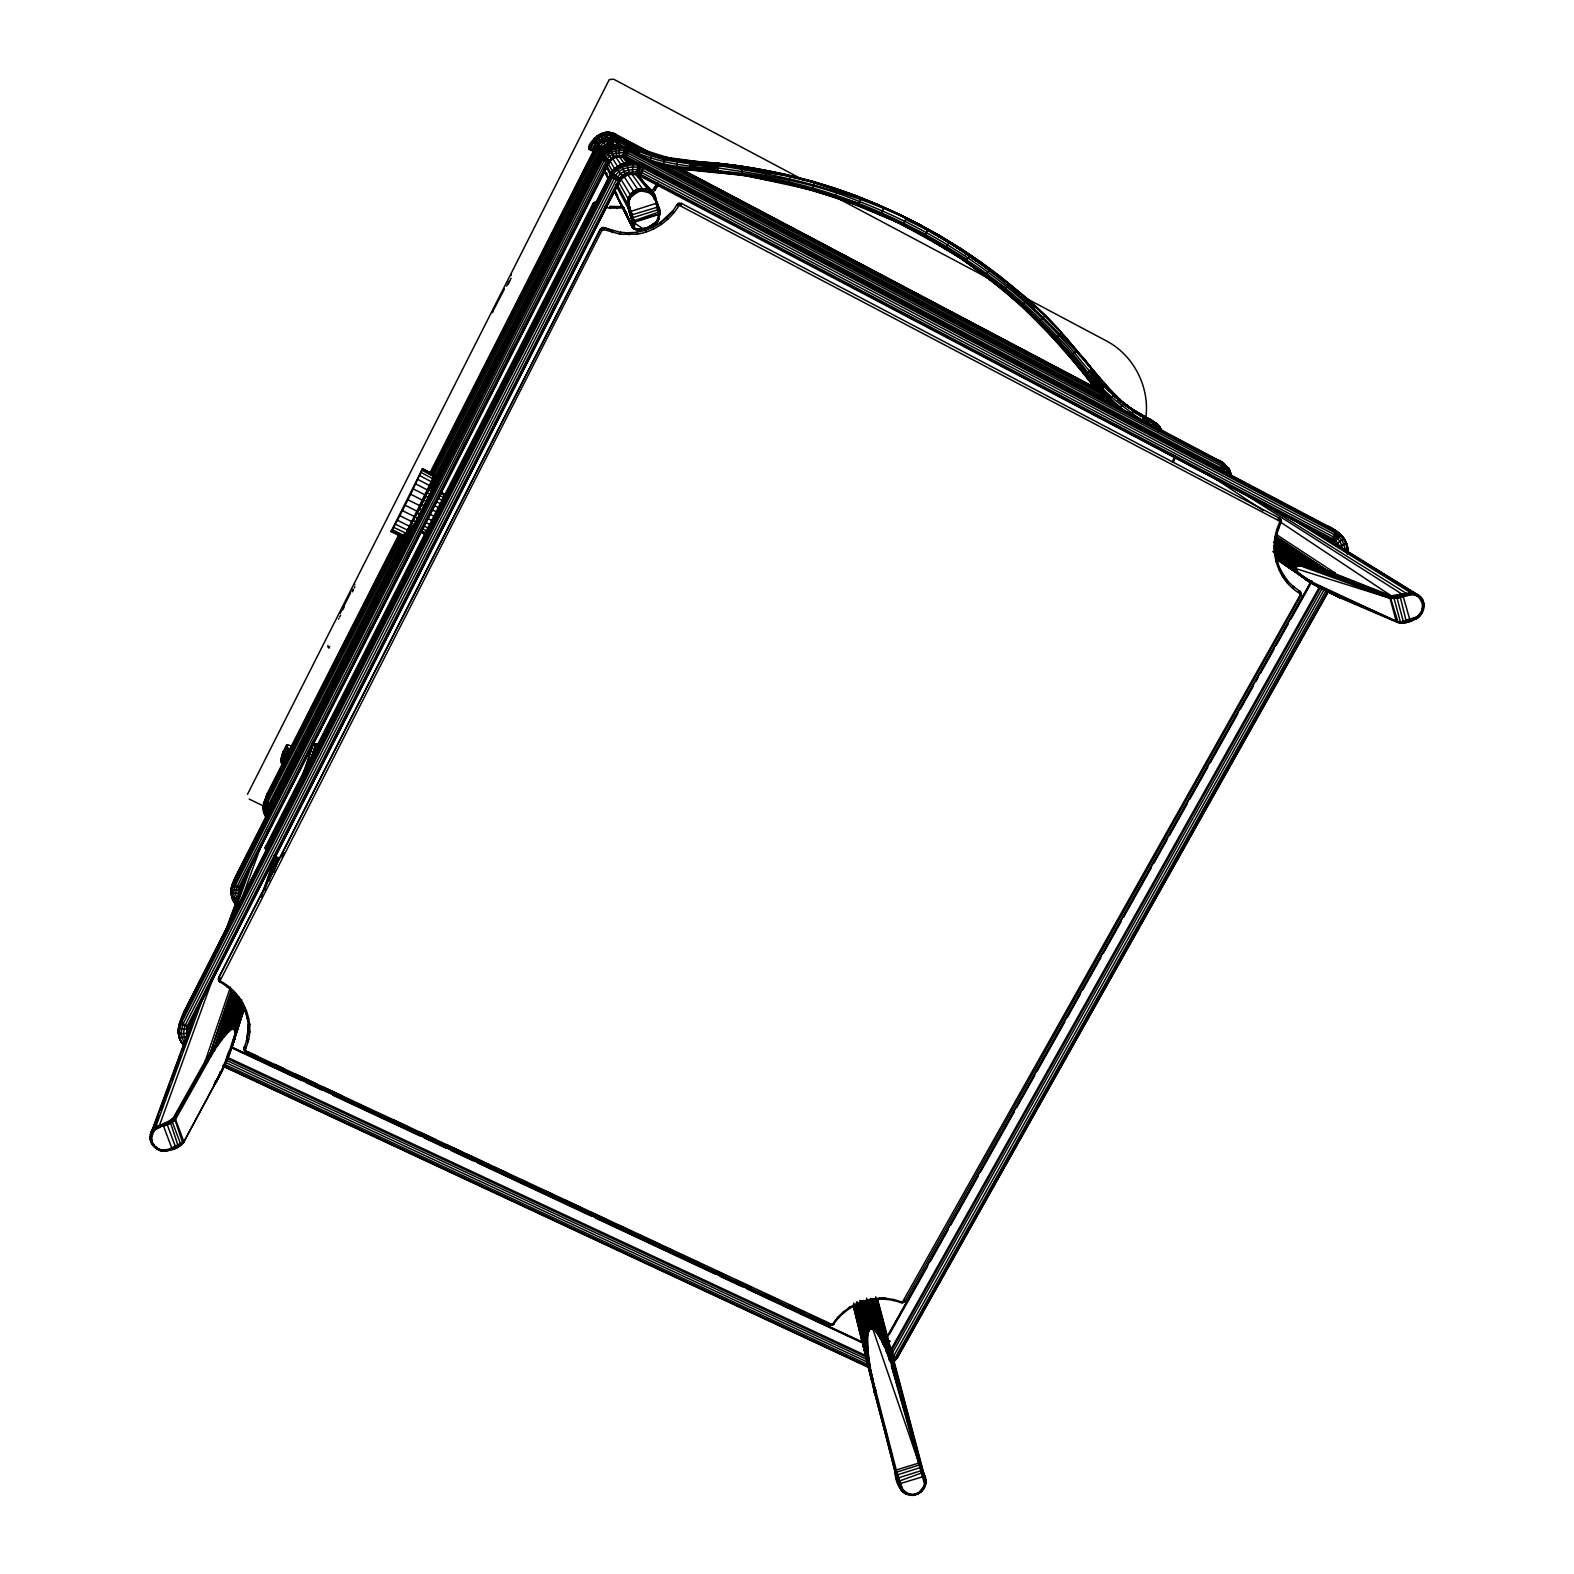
<?xml version="1.0" encoding="UTF-8"?>
<svg xmlns="http://www.w3.org/2000/svg" width="1574" height="1574" viewBox="0 0 1574 1574"><rect width="100%" height="100%" fill="white"/><g stroke="black" fill="none" stroke-linecap="round" stroke-linejoin="round"><path stroke-width="1.5" d="M1347.069 553.95C1348.269 545.017 1343.035 536.97 1336.169 531.756L643.589 166.628C632.236 159.269 616.123 164.955 610.338 176.76L180.577 1021.133C176.642 1029.003 177.842 1039.174 183.922 1045.628M1326.725 526.07L1327.531 525.972C1338.274 531.146 1349.705 540.177 1347.619 553.674C1349.469 540.394 1338.589 530.772 1327.531 525.972L642.704 164.876C631.095 158.521 615.473 163.676 609.65 175.442L184.414 1011.059C179.18 1021.231 174.655 1035.417 183.509 1045.018C177.705 1038.486 176.996 1028.904 180.577 1021.133C179.652 1029.317 177.429 1039.056 184.532 1045.648M875.203 1299.416L891.435 1361.097L891.514 1366.153L924.863 1485.108C915.773 1507.007 893.993 1487.292 895.449 1470.49L874.888 1390.845C855.056 1314.231 876.324 1304.453 898.892 1384.589C865.818 1285.486 859.66 1336.779 875.636 1390.393L896.806 1472.123L903.535 1491.877C912.979 1498.369 929.231 1491.267 925.217 1478.694L877.387 1298.589M184.04 1016.371L182.682 1016.863L184.414 1011.059L610.063 175.599C615.159 163.322 631.272 158.738 642.704 164.876C645.419 183.902 624.622 165.919 619.369 181.581L188.664 1026.661L187.66 1032.78L188.703 1033.331L188.664 1026.661L620.687 179.338L629.187 173.848L639.929 173.986L1332.784 538.898L1335.893 540.708L1339.848 546.532L1346.38 543.03M643.589 229.096L637.037 229.745L632.532 227.758L632.04 220.891L628.065 208.043L628.105 198.777L633.535 191.339L637.667 189.234L646.835 189.313L654.213 194.822L660.195 212.864L658.385 220.262L649.157 227.168L636.742 229.883L632.532 227.758L614.273 190.847M614.726 191.477L633.397 228.663L634.991 228.958L633.535 227.896C633.751 214.674 619.822 194.822 640.146 189.765C653.348 187.621 659.27 205.112 658.876 214.398L634.519 222.19L632.04 220.891L632.532 227.758L634.499 227.856L634.519 222.19L627.849 201.157L628.065 208.043L630.013 207.532L628.557 205.682C622.93 192.736 663.756 183.922 633.535 191.339C623.068 199.327 629.6 211.762 632.571 221.678L643.392 229.135L645.261 228.624L634.007 229.017L614.568 190.907M889.664 1360.723L887.441 1350.925L885.906 1350.748L891.435 1361.097L889.664 1360.723L885.434 1346.38L884.057 1346.321L883.467 1342.268L874.514 1329.027C855.016 1322.632 874.573 1386.32 874.475 1392.341L898.852 1484.007L923.505 1476.51L875.833 1299.003M854.19 1305.456L872.075 1377.112L874.475 1392.341L868.041 1356.906L867.274 1334.044L859.424 1302.623M175.895 1147.977L166.51 1122.715L173.12 1118.17L175.501 1119.35L183.666 1141.13C176.386 1154.116 152.225 1154.785 150.986 1136.487C152.914 1124.111 168.536 1126.846 174.95 1118.563L206.981 1061.447C254.103 988.039 231.87 1056.941 215.146 1083.837L183.332 1142.822C180.853 1145.321 174.616 1150.614 171.822 1148.154L163.598 1126.295C161.847 1120.865 172.648 1123.187 174.084 1118.13L206.155 1061.033L212.372 1053.813L232.696 990.577M1304.216 578.386L1296.209 570.791L1296.13 566.069L1305.259 565.027L1322.475 568.785L1391.318 595.897C1403.437 593.359 1426.457 589.266 1423.585 608.981C1420.889 620.097 1407.274 623.068 1397.476 622.419L1340.418 597.963L1319.524 587.377L1299.75 574.766L1295.815 570.142L1295.638 566.64L1298.668 565.066L1308.23 565.656L1335.244 573.133L1334.044 575.395L1390.039 598.258L1397.122 598.238L1413.157 594.087C1436.491 602.271 1413.609 628.675 1396.197 621.199L1310.847 582.774L1275.609 558.416L1311.142 583.049L1342.091 598.317L1338.018 595.543M628.911 234.428L628.911 232.755L637.254 232.224L637.588 234.073C654.961 231.299 670.091 220.104 679.201 205.269L1280.174 521.447C1267.464 546.158 1275.589 579.389 1300.006 593.575L1300.99 595.641L904.853 1301.501L902.236 1303.193C877.505 1293.12 847.265 1302.603 832.961 1325.21L829.852 1325.347L245.721 1052.022L243.852 1049.504L244.423 1046.828L246.016 1047.694M230.847 1050.291L243.813 1009.76L230.847 1050.291L232.657 1044.841L224.866 1064.673L214.143 1085.057L223.331 1067.92L231.791 1047.674L233.483 1042.126L229.332 1054.265L235.293 1033.213L233.719 1028.196C219.809 1032.878 213.651 1050.074 205.25 1061.053L173.12 1118.17L175.501 1119.35L212.372 1053.813M608.076 139.83C602.94 131.114 618.09 130.603 614.745 137.312L605.026 137.253L599.478 139.988L594.913 143.647L591.45 150.474L588.715 148.822L594.283 151.95M422.599 468.639L410.716 494.236L423.406 500.689L424.272 499.135L435.014 475.289L422.599 468.639L391.041 531.579L403.101 537.6L404.498 536.773L424.272 499.135L434.896 474.954L421.537 504.664L403.456 537.678L405.344 533.35M613.388 145.536L613.958 146.284C605.951 145.024 601.681 156.928 594.992 147.464L601.937 140.047L612.168 137.233C617.441 146.874 606.305 145.752 602.37 151.93L431.315 488.786M896.236 1470.018L895.035 1472.044L896.236 1470.018L919.354 1462.895L923.19 1472.398L899.482 1480.996L896.334 1473.677L896.806 1472.123L919.039 1465.06L919.491 1463.387L893.343 1371.82L893.383 1366.645L875.793 1300.085M1347.521 552.513C1348.426 543.837 1343.409 535.18 1335.854 530.969L642.389 165.27C631.174 158.364 615.395 163.952 609.65 175.442L619.782 181.738L623.068 176.859L626.019 175.521L632.61 173.494L639.201 175.245M1325.505 591.627L894.878 1358.303L897.495 1357.398L1328.909 590.624M235.47 880.633L234.329 880.968L235.864 875.892L600.481 157.931C605.419 147.858 618.779 143.549 628.656 148.94L1216.131 458.959L1228.861 468.442L1231.871 477.906M1136.074 418.251C1102.508 399.147 1084.368 363.515 1057.689 336.954C1019.322 296.109 974.877 260.753 924.391 236.08C881.696 212.805 835.971 195.215 788.653 183.981C746.037 171.684 701.099 174.399 658.168 164.581L689.963 170.031L690.573 162.575C664.838 158.817 637.686 153.386 616.319 137.843L612.168 137.233L620.254 139.397L650.81 153.819L673.869 159.623M919.039 1465.06C942.019 1496.107 896.196 1509.997 895.016 1471.237L874.455 1391.554L875.636 1390.393C874.141 1391.947 870.579 1362.592 869.202 1368.16C871.839 1369.774 869.537 1363.576 868.297 1362.553L854.721 1304.944M238.264 996.913L226.715 1031.816C241.884 1017.866 232.067 1048.638 232.145 1045.569M921.557 1491.66L917.976 1493.746L924.863 1485.108L924.548 1479.698L872.449 1327.925L876.128 1330.62L871.642 1327.492L869.104 1328.672L867.51 1332.666L867.569 1348.682L870.048 1366.744M1335.854 530.969L1332.784 538.898L1336.365 545.863L1334.063 542.44L1322.219 534.078L1326.882 538.151L1327.728 536.931L1329.341 540.039M855.981 1304.846L866.644 1347.619C868.573 1350.138 868.376 1361.943 867.668 1353.64L855.253 1304.728M250.345 1024.221L248.515 1024.812L246.567 1040.808L248.043 1041.752L245.347 1049.878L246.292 1051.157L832.312 1324.6C846.694 1301.836 877.446 1292.195 902.315 1302.347L1300.163 595.031M248.043 1041.752C254.713 1017.945 241.393 992.171 220.026 980.897L601.878 230.453L604.16 229.666L620.569 234.329L637.588 234.073M398.537 535.337L266.99 794.103L262.878 807.737L266.852 818.814L263.311 811.672L264.707 800.104L398.97 535.416M238.146 896.787L238.54 887.913L607.584 162.456L614.332 157.833L619.94 156.101C613.998 145.083 632.315 144.847 627.928 153.111C625.783 162.811 611.774 150.907 608.666 162.988L239.976 888.031L239.622 895.98C230.001 903.751 229.273 889.133 233.031 883.309L600.973 158.895C605.99 148.625 619.369 144.513 629.423 149.805L628.656 148.94C618.759 143.608 605.478 147.897 600.481 157.931L609.04 163.125L611.814 158.954L617.028 156.397L626.157 156.515L1222.191 470.921C1231.793 466.337 1219.181 458.25 1214.577 459.962M651.852 162.496L676.387 168.438L717.685 172.137L718.472 164.68L716.878 163.184C686.087 162.024 654.646 158.266 627.101 143.332L626.688 144.08M234.369 879.964L236.671 876.561C231.87 879.571 227.837 897.239 235.451 903.988L231.083 893.501L233.031 883.309L231.87 893.953L234.565 902.099L237.674 900.682L235.51 894.13L236.651 887.382L605.99 161.63C609.059 152.501 619.94 152.147 627.928 153.111L1225.025 467.931L1229.491 474.443L1227.602 475.289L1221.522 466.219L1222.231 462.638L628.4 149.274C618.995 143.411 605.065 147.818 600.835 158.069L237.556 873.393M241.038 884.372L242.258 884.726L242.376 882.05L242.79 887.362M411.601 525.775L270.492 803.684L268.839 812.007L263.881 812.951L263.212 807.974L264.845 800.595L400.288 533.606M281.943 754.93L282.454 763.39L281.943 754.93L281.136 761.167L282.749 766.951L281.077 759.73L283.694 751.251L281.077 759.73M632.61 173.494L632.689 163.44L643.766 166.077C631.863 159.938 616.457 164.896 610.338 176.76M654.528 224.197L658.758 218.137L656.122 222.977L648.114 227.6L656.988 221.678L647.209 227.955L654.154 224.452M231.083 893.501L239.091 893.304L239.976 888.031L609.04 163.125L609.787 161.079L603.058 155.865C608.705 147.838 620.805 144.926 629.266 150.258L1222.447 463.268L1228.861 468.442L1232.403 477.493M1241.256 491.855L1402.67 594.559L1409.832 619.664C1409.222 622.871 1400.84 623.816 1397.85 621.553L1390.393 597.431L1334.044 574.471C1308.86 562.489 1283.4 561.957 1301.816 576.537M281.136 761.167L283.222 751.447L282.533 765.062L281.136 761.167L284.914 761.58L285.878 755.854L289.773 748.988C282.966 746.961 288.081 742.594 292.036 747.06M607.938 133.318L616.005 134.577L612.207 133.003L611.401 135.266M627.849 201.157C627.692 195.865 636.958 185.83 640.52 190.749L649.098 192.658L654.587 197.38L658.876 214.398L656.338 222.76M198.304 1005.943L151.635 1132.257L151.97 1140.127L150.514 1140.245L150.73 1133.752L193.209 1018.476M1324.777 588.479L892.93 1357.359L897.495 1357.398L1327.571 592.611M1279.485 521.427L1391.318 595.897L1390.039 598.258L1396.197 621.199C1412.429 629.718 1436.905 604.023 1414.987 593.398L1306.479 526.267M658.739 213.789C661.965 211.546 657.224 201.925 657.617 209.854L631.253 218.176L634.361 221.56L659.722 213.789L659.978 211.132L659.722 213.848M867.49 1352.027L867.215 1348.898M215.599 970.902L159.584 1125.115L159.977 1127.456L154.508 1129.62L151.989 1136.113C145.87 1129.404 163.893 1123.502 169.776 1121.652L172.412 1122.203L175.501 1119.35M631.607 163.283L631.686 162.181M273.227 796.326L273.089 798.372L274.014 797.487L270.826 806.518L412.427 525.952M1391.318 595.897L1390.039 598.258L1300.517 565.873L1302.721 564.85L1311.339 565.971L1335.244 573.133L1275.786 534.176M707.356 162.87L663.441 157.006L650.81 153.819L627.101 143.332L651.99 154.744L649.826 161.433L663.048 165.27L676.505 167.985L741.374 175.029L742.475 167.611L740.41 166.037L716.957 163.283C827.019 175.422 933.874 218.865 1018.162 291.21C1057.807 321.804 1084.781 364.538 1119.862 399.422C1130.998 413.175 1151.145 416.815 1161.71 430.214L1157.087 423.74L1129.581 407.568M898.439 1383.939L875.931 1299.003M233.031 1043.916C238.245 1032.111 234.467 1020.168 222.642 1036.066L221.6 1039.863L215.579 1045.097L214.772 1049.937L206.922 1060.542L207.512 1062.175M1146.069 415.772C1149.295 385.768 1133.064 354.721 1106.148 340.791L1021.546 295.853M1295.225 568.568C1298.589 561.603 1310.689 569.552 1316.69 568.135L1325.721 572.188L1335.244 573.133L1332.273 573.251L1334.044 575.395L1314.369 568.489L1314.802 566.719L1276.101 540.689M1274.881 544.407L1305.259 565.027L1305.141 566.345L1300.517 565.873C1293.631 566.994 1299.986 563.689 1300.517 565.873M391.041 531.579L392.32 529.671L404.42 535.731L404.046 537.285L434.621 474.699L433.184 476.804M612.266 137.804L616.319 137.843L620.864 140.086L618.385 145.241L617.342 147.149L608.567 142.506L597.687 149.51L433.243 473.577M868.946 1359.956C868.277 1365.347 869.792 1358.893 868.041 1356.906M215.658 1080.394L214.143 1085.057L223.626 1067.408L232.263 1046.08M902.315 1302.347L901.863 1301.855M234.132 1040.08C236.474 1035.358 236.238 1023.631 228.505 1030.262L225.613 1034.748L222.642 1036.066L223.665 1037.128L236.907 996.401M620.569 234.329L620.668 232.283L629.01 232.952L629.088 234.821M918.173 1493.982C915.812 1494.415 910.795 1496.953 909.929 1494.218L906.644 1493.962L901.312 1488.984L901.469 1487.155L899.561 1486.859L894.288 1465.394M1274.96 553.084L1274.979 541.299M624.307 207.925L609.787 208.142L609.886 206.43L621.691 206.568M856.197 1304.846L866.644 1347.619C868.317 1343.409 863.831 1327.059 873.019 1327.984L866.389 1301.796M619.999 147.543C612.227 147.346 604.396 151.891 601.406 159.171L232.559 884.667L232.047 889.664L239.858 890.392L243.675 879.63M234.624 1037.699C232.677 1046.277 236.336 1029.967 235.077 1034.413M632.689 163.44C623.717 163.362 614.037 168.339 610.85 177.095L180.007 1022.766L179.397 1028.629L188.585 1029.298L193.543 1015.328M404.026 535.75L403.101 537.6L406.446 533.409L393.638 527.349L392.32 529.671M651.99 154.744L677.568 161.02L676.387 168.438M399.894 536.38L265.494 801.284L263.881 812.951L266.026 817.575L267.088 817.221L264.471 808.367L404.577 533.448M181.561 1144.731L183.666 1141.13L181.266 1144.77L172.471 1149.256M658.424 219.494L656.319 222.544L658.424 219.494L656.319 222.544L657.322 221.796M182.309 1019.067L184.414 1011.059M1390.393 597.431L1394.131 598.592L1395.922 596.054L1390.511 596.428L1332.273 573.251L1334.477 573.644M273.05 804.255L271.633 807.659M657.558 220.498L658.758 218.137L657.853 220.734M697.754 162.968L693.032 162.417L693.229 161.335C757.094 165.113 820.31 179.731 879.04 205.171C820.27 179.889 757.035 164.955 693.131 161.591M1295.245 568.588L1296.858 565.735L1295.186 568.116L1296.74 571.559L1306.951 580.334L1300.301 575.218M717.685 172.137L716.19 170.661L720.892 171.232M870.501 1372.312C871.15 1377.289 870.481 1369.065 871.366 1373.649M150.986 1136.487C150.101 1143.393 155.688 1149.669 162.397 1150.574L168.182 1149.295C159.269 1157.736 140.932 1136.881 155.688 1127.043L204.659 993.312M658.503 220.006L658.758 218.137M740.41 166.037L786.902 174.773L790.423 176.701L788.653 183.981L741.374 175.029M867.549 1357.241L868.258 1354.998M1415.675 619.035L1421.617 612.876L1422.522 605.321L1420.437 597.136M893.796 1362.179L1328.161 590.309M831.544 1324.836L831.111 1324.305M716.623 165.172L716.957 163.283M239.622 895.98L239.091 893.304M1302.662 566.01L1302.721 564.85L1274.251 545.784M658.011 220.891L657.775 221.245M620.392 233.936L620.668 232.283M234.92 1036.459L235.156 1035.043M402.118 534.904L266.557 802.032L265.101 812.951M511.393 274.604L510.96 275.627M856.492 1302.938L866.487 1343.389L866.979 1337.034L858.302 1302.977M1339.848 546.532L1337.88 546.867L1334.063 542.44L1340.241 535.514L1340.458 534.314L1336.169 531.756M231.339 1048.953L224.61 1065.185L244.127 1006.848M431.158 471.984L595.405 148.231C599.241 140.46 609.964 134.793 617.579 140.912C631.961 149.746 648.213 155.295 664.385 159.879C730.139 170.838 797.703 175.717 859.955 201.767C942.57 233.503 1017.237 285.74 1074.767 353.029C1097.491 382.305 1123.757 409.279 1157.657 424.842L1155.729 427.538L1152.66 425.433L1153.781 421.458L1138.396 413.037M638.06 173.77L1334.319 541.633L636.014 173.947C636.565 171.664 640.087 161.551 636.939 163.991L642.704 164.876M883.073 207.591C964.685 242.553 1037.246 298.45 1091.667 368.591L1089.405 370.933C1101.977 393.421 1125.607 407.646 1145.183 423.19L1147.092 417.936L1132.768 409.555L1147.249 418.369M809.764 180.617L814.191 182.879L812.086 190.06L739.288 174.065L743.892 174.832M633.968 162.516L622.832 156.495L624.996 148.074L624.052 147.267L628.656 148.94M246.567 1040.808L248.279 1032.328L250.128 1031.973M867.018 1352.243L867.727 1350.236M227.246 1059.223L221.344 1071.992L223.685 1064.477M417.917 479.44L430.489 486.032L600.442 150.966C605.852 141.876 618.169 143.037 625.488 148.979L627.869 144.159L639.654 150.042L664.661 158.403L662.89 165.703M611.243 137.351C614.549 122.89 586.394 140.263 588.774 148.979M192.343 1019.145L191.949 1021.093L190.572 1020.621M923.033 1472.772C934.838 1488.473 907.195 1505.61 899.561 1486.859L902.984 1492.014L906.644 1493.962M409.299 527.506L269.272 803.35L266.911 812.617L268.662 816.375M600.442 150.966L601.248 146.933L598.671 144.513L595.7 148.409L600.815 141.719L613.014 138.512L620.864 140.086M870.147 1327.748L866.703 1336.306L858.538 1303.036M1422.739 600.619L1421.46 601.327L1417.112 594.618L1410.717 592.709L1284.03 514.068M878.725 1298.294L885.788 1298.078M242.258 884.726L242.632 882.935M1273.956 550.959L1296.248 566.069L1295.245 568.411L1390.039 598.258L1307.935 566.876L1308.151 565.4L1305.141 566.345L1305.259 565.027L1274.704 544.761M354.701 584.8L354.74 584.092M740.37 168.084L740.803 166.195M867.353 1345.691L866.644 1347.619L866.9 1342.996M1331.84 572.247L1334.044 575.395L1311.024 567.584L1311.339 565.971L1276.612 542.873M162.397 1150.574L166.529 1150.535L182.525 1142.508L174.734 1118.917M620.746 232.48L603.039 227.443L600.284 229.548L218.963 977.1L218.786 981.232C237.202 991.404 250.522 1011.846 247.944 1033.41L249.459 1034.118M267.088 846.596L265.652 846.34L265.101 848.445L266.577 850.747L266.557 848.091L593.87 204.817L593.457 202.79L265.376 847.087L266.557 848.091M233.916 1040.886L234.034 1039.352M788.653 183.981L835.302 197.203L837.742 190.12L832.312 187.444M179.062 1146.403L183.745 1142.035M657.971 220.399L660.136 211.919M227.423 1032.741L232.165 1028.294L234.9 1029.435M227.069 1059.696L229.863 1052.908M223.626 1067.408L224.866 1064.673L222.682 1069.297L224.118 1065.244L223.331 1067.92M233.483 1042.401L233.896 1040.63L233.267 1043.208M925.217 1478.694L923.722 1480.091L924.961 1481.468L923.564 1488.571L921.203 1491.562M612.207 232.598L612.64 230.807L604.77 227.758L604.023 229.253M1279.328 520.089L1279.741 518.338L1277.695 519.066M633.181 221.049L658.306 212.215L659.427 209.185L659.939 211.821M678.138 160.312C740.252 166.077 802.681 175.088 860.978 198.442L858.223 205.387L812.086 190.06M1334.044 575.395L1330.856 571.893L1325.721 572.188L1326.587 570.083L1275.432 536.006M232.637 1045.156L233.05 1043.641M921.971 1469.368L919.826 1467.735L920.278 1466.083M1300.99 595.641L1301.049 592.434L1299.101 590.663L1299.435 592.985M876.305 1331.289L874.042 1329.184L866.605 1298.196M1311.339 565.971L1307.935 566.876L1307.227 565.499M662.89 158.876L663.441 157.006M617.992 139.476L615.65 146.618L609.059 144.474L607.662 139.063L612.719 137.922L620.766 140.401L613.014 138.512M182.682 1016.863L184.138 1011.925L186.598 1010.626L184.138 1011.925M178.531 1027.763L179.397 1028.629L180.774 1022.057L182.505 1025.068L181.049 1033.921L183.942 1042.5L181.679 1042.854M1335.185 535.258L1340.34 542.184L1343.153 549.798L1345.455 549.346L1342.268 540.708L1339.238 537.246L642.015 169.992C632.63 168.851 619.861 169.284 616.221 180.007L184.729 1026.071L183.43 1033.862L185.988 1041.437M1337.664 539.134L640.933 172.117C632.61 171.487 621.691 171.625 618.11 180.971L186.952 1026.641L186.519 1036.872L179.397 1038.092M234.329 880.968L235.864 875.892M231.28 888.995L232.047 889.664L233.227 884.017L234.742 886.516L233.464 894.17L235.923 901.607M214.143 1085.057L222.977 1068.746L183.135 1143.157M286.448 745.112L282.808 752.549L284.284 755.127L283.832 764.905M246.056 1050.94L245.721 1052.022L246.292 1051.157M1141.563 421.635L1143.924 416.815L1123.738 403.416M245.465 1049.091L244.423 1046.828M248.515 1024.812L249.695 1026.346M239.858 890.392L240.92 887.067L233.267 885.552L239.976 888.031L239.091 887.283M270.826 806.518L412.782 525.873M217.94 1078.643L220.596 1071.323L219.061 1076.754M243.498 1007.026L235.372 1032.721L243.616 1007.065M236.789 1027.645L240.488 1016.017M612.05 232.204L612.64 230.807M241.943 1002.481L233.719 1028.196L235.234 1030.596M223.665 1066.975L228.112 1053.006M235.313 1030.99L243.399 1004.586M232.165 1046.612L244.029 1009.347M338.39 619.035L338.922 618.385M235.018 1029.671L243.242 1004.035L242.357 1003.012L244.718 1008.245M1391.711 598.592L1393.147 596.192L1390.845 596.546M239.838 998.919L230.099 1029.121L240.133 998.88M241.806 1000.041L232.932 1028.57M234.762 1029.14L243.026 1003.563M234.467 1028.727L242.75 1003.189M228.505 1030.262L239.169 997.601M235.136 994.709L220.399 1038.742L218.038 1041.772L234.113 992.899M273.915 871.917L278.519 857.968M302.385 776.848L313.187 744.404L316.02 743.971L311.377 757.861L316.02 743.971L318.853 744.384L313.187 744.404L302.169 776.769M231.516 1028.412L240.645 1000.552M242.062 1002.717L233.719 1028.196L229.883 1029.789M222.642 1036.066L236.494 994.06M233.031 990.676L237.812 997.562L239.012 997.168M655.768 223.095L655.63 223.37M625.291 157.931L624.701 156.534L629.049 158.817M231.319 990.046L210.463 1052.632L206.922 1060.542L205.25 1061.053L206.981 1061.447M264.53 890.412L275.352 857.968M221.6 1039.863L220.399 1038.742L217.133 1046.297L215.579 1045.097L233.345 991.817M273.522 871.366L278.165 857.476M802.956 186.676L833 195.589L903.181 224.492L906.211 218.196L876.285 203.931C934.7 228.919 988.59 263.881 1035.495 306.694C1076.498 340.043 1098.79 393.697 1147.092 417.936M224.748 1033.744L237.221 996.578M272.007 874.239L277.516 857.968M311.298 757.92L316.02 743.971L308.878 764.846M265.16 801.678L262.878 807.737L264.471 808.367L269.941 808.229L271.79 803.507L268.367 808.524L268.839 812.007L270.374 811.318M218.038 1041.772L234.585 992.978M205.25 1061.053L230.473 987.095M261.186 896.944L274.584 857.653M231.909 989.967L210.463 1052.632L206.155 1061.033M269.193 880.889L277.142 857.673M227.05 985.56L226.695 986.603L227.541 985.836M433.48 476.509L599.084 150.258L601.248 146.933L602.724 148.31L601.602 151.557L609.413 145.929L617.775 146.402L616.339 144.769M244.088 1047.93L246.902 1039.725L248.692 1039.588M220.36 981.33L220.006 982.353L220.635 981.468M266.577 850.747L265.357 847.697L266.95 847.265M1311.201 566.758L1314.369 568.489L1315.825 567.289L1311.024 567.584L1310.316 566.03M266.99 794.103L265.632 797.782L268.269 793.926M218.963 977.1L218.274 979.697L219.77 980.13M265.357 847.697L266.419 848.779M229.332 1054.265L229.961 1052.514M238.992 906.447L261.579 844.313M283.3 784.462L292.508 759.14M229.981 924.135L253.63 859.581M275.588 799.631L284.874 774.251M222.937 937.789L243.34 882.443M268.82 813.286L273.915 799.454M223.665 937.002L247.334 872.665M269.331 812.912L277.791 789.932M150.16 1137.864L158.6 1114.864M160.292 1110.28L169.599 1084.978M171.291 1080.374L180.597 1055.072M182.289 1050.468L191.575 1025.186M223.705 937.789L243.163 884.883M637.588 155.177L639.654 150.042L627.298 143.096M1343.94 538.308L1336.405 544.033M403.81 537.56L404.636 535.337M393.638 527.349L399.835 515.701L412.349 521.919L429.584 486.582M1392.97 596.782L1399.247 595.484L1400.388 597.589L1406.408 621.986M228.781 1055.603L229.45 1053.832M281.49 763.429L281.49 758.609M178.826 1025.894L180.007 1022.766M231.516 887.421L232.559 884.667M281.51 756.051L283.694 751.251M178.255 1030.891L182.112 1020.719M231.004 891.75L233.857 884.273M595.149 150.238L597.746 145.142L594.913 143.647C597.628 135.207 607.977 134.164 615.434 135.935L652.325 155.413M234.742 886.516L604.2 160.686C607.446 150.592 619.822 149.333 628.734 151.438L1225.91 466.475L1230.809 473.617L1229.491 474.443M228.919 1055.17L227.6 1058.299M612.778 173.199L613.781 174.025L612.207 177.862L180.813 1023.867L182.505 1025.068L614.116 178.905C617.952 167.041 632.492 165.565 642.979 168.025L1340.241 535.514M651.006 226.302L653.682 224.57L646.402 228.25M898.498 1477.848L920.751 1470.785L921.282 1469.427M765.043 178.964L766.499 171.625L763.764 169.913M1130.585 414.887L1133.319 410.283L1122.616 404.105C1116.222 417.661 1104.81 391.808 1098.259 389.191C1079.803 365.64 1061.191 342.109 1039.509 321.371C991.286 273.719 933.146 237.359 871.524 209.736M152.166 1132.788L157.793 1127.299L166.785 1125.135L174.36 1120.708M604.16 229.666L604.77 227.758M1174.932 455.496L1172.315 462.107L1173.378 462.303L1175.07 458.034M1306.341 579.448L1398.401 622.34L1331.506 593.418L1340.084 597.923L1342.091 598.317L1324.934 589.837M219.868 1074.078C211.939 1090.9 224.866 1065.047 218.629 1077.324M181.856 1144.062L178 1145.577L170.366 1122.321M596.389 202.692L594.854 202.298C597.569 204.659 594.952 202.593 592.513 204.049L593.87 204.817M616.319 137.843L617.205 138.709L613.919 138.099M1279.505 524.024L1278.088 530.143C1272.422 547.516 1275.983 567.683 1288.181 581.475L1287.316 582.911M247.511 794.28L609.256 79.585L613.683 79.212L804.589 180.617M866.861 1340.281L867.156 1338.53M590.093 149.727C592.69 138.217 604.357 130.012 615.887 134.951L657.106 156.731M234.172 884.942L602.567 159.8C606.226 149.196 619.684 146.677 629.266 150.258M592.945 151.261L597.313 142.27L593.969 139.633C598.454 132.491 608.823 130.426 615.887 134.951M949.358 241.904L945.384 248.22M1314.369 568.489L1313.582 566.738M1293.002 588.401L1293.69 586.807L1287.355 580.904L1279.072 567.998L1278.777 569.591M226.676 1060.581L225.869 1062.43L226.046 1060.955M680.893 205.23L681.463 203.4L680.578 204.895M354.288 587.909L354.858 586.669M226.085 1061.958L225.475 1063.316M639.3 175.54C640.028 181.994 660.372 194.094 654.469 199.721L652.069 193.799L649.098 192.658L648.882 190.513L635.286 173.907M638.041 150.533L638.867 148.763L650.987 153.386M653.584 224.767L654.233 224.413M965.708 261.284L969.958 255.145M511.078 278.204L508.245 284.127M264.845 800.595L263.33 803.822L265.494 801.284L264.707 800.104M776.356 173.14L812.027 181.364L835.401 188.585L854.485 195.215L900.564 214.871M1222.231 462.638L1229.176 468.914L1224.218 473.223M1399.286 622.399L1419.04 616.162L1423.585 608.981M267.403 793.867L266.675 796.405M422.58 468.993L434.896 475.309L418.723 510.232L407.863 530.34L395.369 524.181M352.438 591.804L353.481 589.66M656.083 222.957L656.988 221.678M1122.616 404.105L1123.246 402.826L1113.093 395.743L1108.588 399.776L1093.773 386.476L1064.181 349.467M607.584 162.456L613.663 156.101L627.003 154.921L1223.687 469.544M350.53 592.965L340.279 613.27M431.001 475.073L598.671 144.513L604.455 139.555L607.662 139.063L620.392 141.227M399.835 515.701L410.716 494.236M867.097 1333.493L869.497 1328.24L872.527 1327.885M342.837 609.709L344.155 607.092M608.292 132.413L597.274 136.092L592.591 142.388L594.913 143.647M435.014 475.289L433.971 476.961M407.961 499.765L420.455 506.041L410.342 525.244L414.729 527.428M504.428 289.006L492.19 312.577L493.075 311.573M286.901 744.896L282.002 757.842L285.051 758.668M589.129 149.196L594.342 138.709L597.195 137.095M285.779 749.283L287.924 745.053M589.935 149.392L592.513 144.316M281.333 757.35L287.019 747.453M282.415 753.671L285.071 754.635L288.298 748.26M429.328 474.069L595.247 147.562L600.363 141.011L604.455 139.555M430.273 474.502L595.995 147.917L594.992 147.464M263.212 807.974L266.557 802.032L271.377 803.743M430.489 488.57L601.858 151.045M275.116 795.303L308.484 729.569M314.052 718.629L357.436 633.181M359.659 628.793L365.227 617.854M367.45 613.466L410.834 528.038M431.965 486.405L459.765 431.63M461.989 427.262L467.557 416.303M469.78 411.916L478.673 394.405M480.896 390.018L513.163 326.487M518.731 315.528L524.28 304.569M526.503 300.201L562.115 230.099M564.338 225.712L569.886 214.753M572.11 210.385L581.022 192.854M583.246 188.467L604.121 148.487L432.752 486.523M259.887 831.977L262.11 827.59M459.765 438.438L461.989 434.07M266.813 833.02L269.036 828.652M274.584 817.732L276.808 813.345M312.38 743.4L314.603 739.013M369.064 631.902L371.287 627.514M406.859 557.57L409.083 553.202M463.543 446.072L465.766 441.704M509.11 356.432L513.557 347.697M546.886 282.1L549.11 277.732M558.003 260.241L560.226 255.873M603.57 170.602L608.017 161.866M244.777 877.446L250.345 866.507M252.568 862.119L277.044 814.014M282.592 803.074L284.815 798.687M290.383 787.748L295.932 776.808M301.5 765.889L325.975 717.764M328.199 713.376L330.422 709.008M335.97 698.069L341.538 687.13M347.106 676.19L371.562 628.065M373.786 623.697L376.009 619.31M384.922 601.819L387.145 597.451M392.693 586.512L401.606 569.001M403.829 564.633L421.616 529.631M430.509 512.14L436.077 501.201M438.3 496.813L447.193 479.322M449.416 474.954L466.101 442.137M476.115 422.442L481.664 411.503M487.232 400.563L492.8 389.624M495.023 385.256L516.154 343.703M521.702 332.763L527.27 321.824M532.838 310.885L538.387 299.945M540.61 295.578L561.741 254.004M570.654 236.513L572.877 232.126M578.425 221.206L583.993 210.267M589.561 199.327L610.673 159.092M284.933 811.535L287.157 807.147M330.638 721.679L332.881 717.311M376.363 631.843L378.586 627.455M418.723 548.578L420.947 544.191M464.448 458.723L466.671 454.355M507.93 373.274L512.376 364.499M563.669 263.704L565.892 259.317M206.902 989.102L212.47 978.182M218.038 967.243L222.505 958.507M252.568 899.482L258.136 888.562M290.442 825.169L292.666 820.802M298.234 809.862L306.025 794.575M324.972 757.409L327.195 753.041M336.108 735.55L338.331 731.182M343.899 720.243L348.366 711.507M370.638 667.789L372.861 663.421M381.774 645.93L387.342 635.011M416.303 578.17L418.527 573.802M427.439 556.311L431.886 547.575M461.949 488.55L467.537 477.63M469.76 473.262L471.984 468.895M507.615 398.93L513.183 388.011M542.145 331.189L547.713 320.25M553.281 309.33L555.524 304.943M587.81 241.57L593.378 230.63M602.468 229.804L601.386 228.033L602.35 229.41L600.225 229.351L218.589 978.123L219.947 979.343M281.943 857.141L284.186 852.774M506.631 286.114L509.11 281.293M352.123 591.352L353.206 589.286M597.687 149.51L603.472 142.467L612.975 140.027C643.963 160.627 681.66 167.139 718.256 168.221C691.576 169.461 664.425 166.667 639.713 155.983M221.344 1071.992L222.052 1069.631M339.669 617.008L340.653 615.159M1317.832 568.45L1319.307 568.214L1317.95 569.552L1319.307 568.214M853.462 1306.479L874.475 1392.341L873.865 1385.041L871.543 1380.005L872.075 1377.112M211.388 1051.865L210.463 1052.632L213.061 1048.737L214.772 1049.937M221.698 1071.461L220.006 1074.688M790.423 176.701L812.027 181.364M1008.993 284.146L1004.212 289.852L957.681 256.129L924.391 236.08L928.089 229.588C846.714 185.299 755.382 169.205 664.661 158.403M868.12 1331.053L859.896 1300.321M406.112 533.488L409.614 526.346M1218.591 470.233L1221.522 466.219M602.37 151.93L603.826 149.314L602.724 148.31M615.178 135.639L615.906 134.439L657.204 156.338M887.087 1336.838L1310.434 582.655M886.91 1337.526L1311.772 580.668M889.271 1334.536L927.735 1266.027M930.136 1261.738L948.178 1229.628M950.578 1225.339L978.221 1176.093M980.622 1171.804L1014.286 1111.854M1016.686 1107.565L1034.728 1075.455M1037.128 1071.166L1064.772 1021.919M1067.172 1017.65L1080.394 994.079M1082.814 989.81L1100.836 957.681M1103.236 953.411L1121.278 921.282M1123.679 917.012L1151.322 867.746M1153.722 863.477L1166.944 839.926M1169.344 835.637L1187.386 803.527M1189.787 799.238L1207.809 767.109M1210.229 762.839L1237.872 713.593M1240.273 709.303L1253.494 685.752M1255.895 681.463L1258.295 677.194M1260.715 672.905L1273.937 649.354M1276.337 645.065L1288.358 623.658M1290.759 619.369L1310.001 585.115M890.333 1350.571L1320.074 585.902M889.802 1353.797L1319.858 588.656M1322.77 587.397L891.179 1355.076L896.491 1357.575M273.069 800.477L271.358 800.851M219.12 1075.986L220.399 1074.117M627.79 150.337L628.4 149.274M880.751 214.615L883.821 207.807L858.184 197.262L814.132 182.525M641.661 166.51L642.389 165.27M1113.093 395.743L1113.802 394.543C1055.269 324.815 989.81 258.234 905.758 219.593M1110.123 401.941L1095.504 385.866L1104.358 395.074L1103.649 396.255L1113.664 405.502M150.73 1133.752L151.635 1132.257M1027.31 299.788L1022.274 305.277L1004.212 289.852M1019.342 301.913L1018.634 303.093L1061.132 346.024M1321.314 569.493L1322.868 569.257L1321.747 570.791L1321.314 569.493L1322.868 569.257M150.396 1136.153C149.255 1146.147 158.128 1150.85 166.529 1150.535L179.18 1145.833M217.389 1079.685L218.412 1078.072M835.401 188.585L848.563 194.763M1319.524 587.377L1275.57 558.081M595.247 147.562L601.937 140.047L612.306 137.351L606.934 137.902L607.387 139.791M404.223 537.108L405.108 535.711L403.141 537.108M1044.762 316.118L1039.509 321.371L1022.274 305.277M593.969 139.633C592.493 142.742 590.584 143.096 594.657 140.204M215.717 1082.794L216.268 1081.751M628.577 201.315L630.348 198.658L629.266 196.789M600.973 158.895L603.058 155.865M651.754 193.484L655.079 189.923L653.761 188.762L657.775 182.918M656.555 185.004L650.652 192.362M655.079 189.923L657.853 185.909M681.621 203.577L678.079 203.499L678.276 205.545L676.84 204.738C668.694 219.258 653.643 229.666 637.136 232.027L637.372 233.66M1329.873 571.559L1325.721 572.188L1324.836 570.614L1326.587 570.083L1329.361 572.188M1061.329 333.078L1055.839 338.095L1039.509 321.371M1325.721 572.188L1327.689 570.811L1275.314 536.557M217.33 1080.138L215.205 1082.971L216.779 1081.181M235.608 876.698L236.434 875.577M1076.97 350.589L1071.284 355.35L1055.839 338.095M1089.798 379.629L1067.251 352.891L1068.077 351.809M1140.343 416.697L1142.212 414.985M1230.809 473.617L1229.176 468.914M1328.417 571.854L1326.587 570.083M894.209 1299.868L893.56 1300.675L893.186 1299.357M1282.554 576.596L1282.731 574.785M1082.479 369.497L1081.633 370.539L1093.773 386.476L1113.152 404.538M869.34 1365.307L867.51 1366.94L222.878 1066.169M215.579 1045.097L218.825 1041.221L219.396 1042.932M1279.918 520.66L1280.941 519.459L1279.741 518.338L681.463 203.4M965.256 254.732L966.711 253.257L972.26 257.034M652.069 193.799L637.942 174.537M1333.827 572.975L1334.044 574.471M404.085 536.793L391.119 531.087M894.78 1360.703L897.023 1358.224M592.158 142.034L594.5 139.929M907.214 219.396L903.063 216.878L938.852 235.49L994.532 273.286M1300.006 593.575L1300.222 591.844M895.134 1471.69L896.334 1473.677M645.871 232.086L645.183 230.099L659.978 222.839L672.118 211.585L673.397 212.608M227.423 1031.423L224.118 1034.787M896.334 1358.618L897.495 1357.398M601.406 159.171L603.904 156.534M610.85 177.095C617.893 166.195 631.627 162.102 643.589 166.628M985.344 275.175L989.869 269.252L969.368 256.444M596.507 148.861L599.773 145.556M1296.228 566.581L1298.668 565.066L1274.487 548.559M678.571 205.899L676.997 204.895L678.079 203.499L679.201 205.269M1347.619 548.244L1345.455 549.346M949.929 243.065L924.745 228.191L958.645 247.748L976.588 260.281M657.657 221.108L657.145 221.481M1158.208 430.705L1160.687 428.718L1159.782 426.692L1153.781 421.734M631.627 218.471L630.367 215.304L657.794 207.06M270.492 803.684L266.36 808.564L266.911 812.617M874.455 1391.554L873.963 1388.327L875.636 1390.393L874.2 1386.419L874.475 1392.341M594.421 138.846L600.678 134.065L608.115 132.669L600.442 134.99M1151.814 421.399L1148.41 418.586C1154.824 424.587 1151.243 417.484 1147.761 419.176L1141.13 415.674M635.365 229.233L633.397 228.663L638.257 229.902L647.701 227.758M649.157 227.168L651.282 226.144M872.98 1384.136L872.744 1378.371L873.531 1383.644M175.816 1147.525L178 1145.577M870.678 1327.571L874.219 1329.046M607.052 138.355L597.884 143.431M1332.784 538.898L1330.797 539.961M629.934 197.163L632.728 194.842L631.961 193.071M1071.284 355.35L1100.049 390.116L1105.105 385.492L1104.2 383.879L1083.01 357.2L1080.098 355.547M1420.122 597.746L1413.157 594.087L1407.372 595.503L1406.349 593.378L1256.564 499.804M637.352 229.784L640.893 229.647M267.167 847.933L265.534 849.783L266.636 849.429M593.536 142.919L595.877 141.148M313.482 744.718L319.128 745.427L313.187 744.404M602.567 159.8L605.341 157.695M612.207 177.862L615.473 175.363L620.687 179.338L618.11 180.971M152.639 1130.014L159.584 1125.115M830.757 1324.678L829.852 1325.347L829.557 1324.009L809.508 1314.624M604.613 149.274L607.348 147.287L613.958 146.284M607.348 147.287L608.804 145.142M869.005 1363.655L869.458 1361.392M989.771 269.744L986.013 267.6L993.587 273.522M172.156 1148.902L174.989 1146.974M1276.081 562.075L1277.281 561.288L1275.707 556.901M1220.912 471.767L1222.191 470.921L1220.558 467.931M596.782 136.663L600.54 141.306L608.115 138.65M263.96 803.311L266.99 804.767L269.272 803.35M1400.388 597.589L1409.064 594.087L1416.954 595.346M1392.656 597.667L1397.122 598.238L1403.378 595.739M630.682 215.422L629.305 211.9L657.499 202.908L658.385 206.568M895.842 1474.228L897.337 1477.042M186.519 1036.872L188.29 1035.849M654.587 197.38C654.194 192.205 645.714 187.936 640.008 189.018M604.2 160.686L607.072 159.033M614.116 178.905L617.5 176.937M232.677 991.699L233.719 991.108M1058.869 341.499L1085.785 373.097L1089.405 370.933L1102.961 387.991L1090.821 369.634M154.626 1147.387L156.121 1147.033L158.423 1149.414M605.4 138.925L604.062 133.082L597.195 135.974M608.115 178.354L605.301 172.589L607.092 173.415M173.888 1118.465L171.822 1119.606L173.061 1120.55M1124.19 404.38L1127.987 406.584L1125.154 404.479M616.221 180.007L619.389 178.374M605.99 161.63L608.666 160.253M596.408 144.454L598.651 143.293L597.313 142.27M632.571 225.062L635.837 229.45M866.192 1301.836L874.042 1329.184M1423.821 604.691L1422.522 605.321L1423.112 609M1298.727 565.912L1300.065 565.046M835.302 197.203L854.229 204.01L807.6 188.408L757.783 176.996L763.213 177.449M269.941 808.229L270.984 805.18L266.99 804.767M1274.507 554.186L1275.766 553.635M648.016 227.62L649.236 227.089M1395.941 596.566L1402.67 594.559M172.314 1119.999L169.776 1121.652M640.657 229.686L641.7 229.509L634.696 229.312M632.492 193.641L636.27 192.107L635.66 190.395M1300.99 565.341L1302.623 565.027M155.688 1127.043L166.608 1123.226M614.568 191.339L632.905 228.23L634.716 228.643L632.158 226.636L614.135 190.454M642.31 229.391L643.392 229.135M1278.285 519.617L1280.134 518.948L1281.433 521.033L1278.088 530.143L1276.888 529.946M1399.935 622.792L1402.473 622.183M593.496 202.928L594.854 202.298L595.07 204.01M601.465 228.23L603.039 227.443L603.157 229.115M1302.564 565.4L1304.374 565.164M1219.752 461.457L1218.512 462.008L1215.502 459.096L1219.555 461.516L1216.131 458.959M1280.174 521.447L1281.433 521.033L1278.934 517.826M606.856 146.52L610.574 146.244M298.017 749.244L302.346 747.866M298.116 749.263L302.444 747.866M897.593 1474.799L919.826 1467.735M1399.443 595.936L1410.717 592.709M220.498 978.103L218.629 978.674L218.786 981.232L220.026 980.897M1304.295 565.558L1305.299 565.243M245.642 1050.625L244.442 1050.979L244.186 1048.402L245.347 1049.878M678.237 203.656L679.909 203.184L680.027 205.033M1305.2 565.676L1307.935 566.876M1300.183 594.362L1301.442 594.008L1300.596 593.418M1307.109 565.951L1308.23 565.656M643.136 229.194L644.278 228.899L641.818 229.45M327.845 645.458L328.297 647.15L329.753 646.776M1308.092 566.128L1311.024 567.584M1274.133 546.08L1274.586 545.234M884.057 1346.321L879.65 1335.441L874.082 1329.086M313.285 744.423L317.476 744.089L313.679 745.25M1310.139 566.522L1311.378 566.247M910.323 1495.005L914.238 1495.221M1313.346 567.27L1314.703 566.994M921.026 1466.22L919.491 1463.387M1314.447 567.545L1315.825 567.289M1315.569 567.821L1318.127 567.88M1395.843 597.431L1399.561 596.762M1331.289 572.897L1332.824 572.621M873.078 1299.062L885.434 1346.38L876.088 1331.348L881.519 1338.608L870.973 1298.334M1331.466 528.903L1333.768 531.52M189.214 1024.359L191.261 1024.005M898.439 1480.662L896.767 1477.376M1318.973 568.785L1321.668 568.883M169.048 1150.299C161.473 1152.719 152.225 1148.233 150.514 1140.245M1322.475 569.847L1325.269 570.004M690.533 164.09L742.043 166.962L677.568 161.02M608.056 140.539L619.822 142.447M774.152 180.046L786.646 182.427M1324.836 570.614L1326.469 570.398M1326.036 571.028L1327.689 570.811M182.525 1142.508L183.528 1142.39M1327.216 571.421L1328.889 571.224M883.191 1343.803L882.207 1342.268M151.97 1144.121L153.386 1143.924L155.019 1147.171M608.567 142.506L612.916 142.073M166.982 1123.993L169.795 1123.738M894.898 1357.181L891.002 1356.001L892.989 1356.296M897.672 1383.605L891.514 1366.153L893.383 1366.645M1398.401 622.34L1396.669 621.986M690.061 169.579C788.554 171.113 885.434 205.564 967.164 259.789M163.322 1125.371L166.785 1125.135M637.765 229.824L637.214 229.863M1274.92 537.954L1275.353 537.344M1406.349 593.378L1414.987 593.398M1406.546 620.589L1409.989 620.51M903.633 1301.501L904.853 1301.501L904.479 1300.183M690.573 162.575L718.315 164.07M246.606 1011.059L245.17 1011.039L245.505 1009.996L247.256 1018.358L248.731 1018.614M182.505 1025.068L188.664 1026.661L181.836 1023.198M689.963 170.031C747.906 171.31 804.255 186.322 859.188 203.636M187.601 1025.894L189.805 1025.461L187.66 1032.78L183.43 1033.862L178.334 1032.957M1415.597 618.562L1413.511 618.503C1420.968 621.809 1429.094 600.875 1418.764 595.385L1318.855 533.625M609.059 144.474L609.413 145.929L612.679 146.048M693.032 162.417L702.555 162.948M712.078 163.46L745.348 167.71M718.413 166.195L694.508 164.876L690.415 166.116L694.331 168.005L718.039 170.228M832.882 1324.049L834.122 1324.128L833.807 1322.77M609.945 206.568L617.008 206.981L617.067 208.575M1397.81 622.537L1400.25 622.674M699.781 169.559L695.098 169.244L699.761 169.736M234.565 902.099L231.988 897.928M648.586 191.202L644.474 189.805M893.343 1370.521L895.291 1372.449M692.737 169.067L699.8 169.992M709.126 170.72L720.735 171.822M659.604 164.227L672.944 166.785M635.621 229.568L637.037 229.745M712.097 163.303L716.839 163.735M711.428 170.818L716.111 171.251M717.803 171.684L690.238 168.123M742.377 169.126L788.908 175.757M638.867 148.763L637.686 148.113L670.504 158.482L693.229 161.335C695.59 162.299 695.157 171.743 692.796 169.441M644.573 189.057L646.835 189.313M725.378 172.373L732.343 173.219L727.739 172.373M1331.506 593.418L1341.205 598.376L1313.346 584.367L1277.793 560.088M619.94 156.101L625.527 157.597M1159.763 429.623C1155.926 424.252 1149.099 420.868 1142.626 419.983L1145.97 421.891M742.475 167.611L765.574 170.858M402.432 510.665L415.202 516.941M716.19 170.661L720.813 171.35M661.69 164.227L681.955 169.323M748.496 175.58L753.08 176.347M605.046 207.158L609.787 208.142M766.853 171.113L771.594 172.137M611.774 133.829L656.988 156.554M837.447 1317.93L838.529 1318.186L838.234 1316.828M676.899 167.415L680.834 168.379M788.22 175.658L811.791 181.797M791.309 183.646L798.293 185.457M634.342 228.781L632.905 228.23M814.191 182.879L834.692 188.546M222.996 1065.913L870.225 1367.688L223.311 1065.559M788.987 183.096L805.278 187.739M837.427 191.575L860.978 198.442M158.226 1149.748L162.397 1150.968M1132.788 411.621L1147.092 419.294M786.902 174.773L788.417 175.226M878.115 212.923L855.744 203.735L925.669 234.467M284.284 755.127L287.452 756.346L283.792 753.828M417.917 511.629L405.167 505.293M837.742 190.12L857.063 196.376L854.485 195.215M627.652 149.707L638.375 153.308L626.924 146.185M870.186 1367.491L867.51 1366.94M286.547 755.343L287.924 755.815M835.558 196.789L881.066 214.241M833 195.589L853.462 202.928M615.906 134.439L612.011 133.042L615.69 134.734M609.65 175.442L612.896 172.471L612.011 171.841M658.306 212.215L659.447 212.647M1279.996 522.273L1280.272 522.155M600.481 157.931L602.508 154.862M657.617 209.854L658.778 210.326M858.223 205.387L897.082 222.209L894.189 220.852L938.025 243.99L900.053 223.115M628.675 144.926L636.663 148.33M960.474 258.038L914.75 231.201L917.819 232.657M903.417 216.504L897.633 213.572L942.118 236.985M1417.112 594.618L1418.764 595.385M1141.78 415.083L1131.686 409.437M842.897 1312.441L843.802 1312.854L843.487 1311.516M958.645 247.748L962.068 249.341M227.305 1057.256L867.195 1356.198M226.872 1058.397L867.176 1357.496M226.066 1060.168L868.946 1360.408M225.082 1062.234L868.14 1362.435M224.098 1064.142L867.117 1364.264M648.882 190.513L650.947 191.477M248.279 1051.983L257.192 1056.154M275.017 1064.477L283.91 1068.648M295.046 1073.861L317.318 1084.289M321.785 1086.375L341.814 1095.76M393.047 1119.724L408.63 1127.023M419.766 1132.237L435.349 1139.517M446.485 1144.731L462.087 1152.03M466.534 1154.116L488.806 1164.544M493.272 1166.629L506.631 1172.886M522.214 1180.166L526.66 1182.251M544.486 1190.593L553.399 1194.764M564.535 1199.978L580.117 1207.278M591.253 1212.492L606.836 1219.771M617.972 1224.985L633.574 1232.285M638.021 1234.37L660.293 1244.798M664.74 1246.883L671.429 1250.012M693.701 1260.42L698.148 1262.505M715.973 1270.848L724.886 1275.019M736.022 1280.233L751.605 1287.532M762.741 1292.746L778.323 1300.026M789.459 1305.239L805.042 1312.539M231.083 1046.749L863.477 1342.602M230.965 1046.985L863.929 1343.094M232.873 1048.402L301.874 1080.669M306.32 1082.755L321.903 1090.054M333.019 1095.248L419.825 1135.857M424.272 1137.943L446.524 1148.351M450.971 1150.437L473.223 1160.845M477.67 1162.911L591.175 1216.013M595.621 1218.099L715.796 1274.31M720.243 1276.396L742.495 1286.804M746.961 1288.89L860.447 1341.973M906.211 218.196L921.597 225.495M981.409 262.504L977.828 260.812L994.06 273.207M623.225 155.118L626.157 156.515M636.486 172.353L639.929 173.986M593.772 204.541L592.513 204.049M249.204 799.12L264.707 806.577M638.434 148.9L617.382 138.276M1000.12 276.473L993.076 272.204M921.459 234.27L957.681 256.129M832.174 196.278L807.6 188.408L809.784 189.51M934.799 242.435C982.058 269.941 1025.441 304.353 1062.076 345.139L1057.846 342.778L1039.037 322.709M1010.744 286.409L1018.162 291.21M421.281 504.349L425.649 506.533M432.161 509.819L436.529 512.003M419.097 508.736L423.445 510.92M429.977 514.186L434.326 516.39M416.913 513.006L421.261 515.19M427.794 518.476L432.142 520.66M414.847 516.98L419.255 519.184M425.846 522.489L430.233 524.693M413.018 520.443L417.405 522.627M423.996 525.932L428.384 528.136M411.483 523.237L415.87 525.441M422.462 528.726L426.849 530.93M421.301 530.733L425.688 532.917M397.455 520.246L414.001 528.549M420.573 531.835L424.941 534.019M409.378 526.542L413.746 528.726M422.481 533.114L426.849 535.298M422.127 469.249L432.122 474.286M422.088 470.311L434.562 476.961M421.124 472.534L433.637 479.185M419.727 475.604L432.26 482.234M429.525 486.366L433.952 488.786M440.445 491.855L447.055 495.397M429.151 487.743L433.539 489.947M440.09 493.252L444.478 495.456M428.266 489.77L432.653 491.993M439.225 495.298L443.612 497.502M415.772 483.926L428.384 490.478M426.987 492.603L431.374 494.807M437.946 498.132L442.333 500.335M413.352 488.904L426.003 495.417M425.334 496.085L429.722 498.289M436.313 501.614L440.7 503.818M423.406 500.06L427.754 502.244M434.286 505.529L438.634 507.713M1035.731 319.109L1000.71 287.747L962.481 259.336L995.201 282.867M1093.773 386.476L1103.649 396.255L1043.837 327.412M1025.186 299.06L1035.495 306.694M973.224 267.364L1012.987 297.368M903.063 216.878L920.416 225.928M903.181 224.492L945.777 247.885L1005.845 288.495M1331.958 594.165L1327.374 591.431M624.563 156.987L638.572 164.463M668.458 189.785L672.806 192.067M701.04 206.942L705.388 209.224M724.925 219.534L735.786 225.239M748.831 232.106L753.159 234.388M764.02 240.114L768.368 242.396M787.925 252.706L792.253 254.988M811.81 265.278L816.158 267.56M820.507 269.862L824.835 272.145M844.392 282.435L853.069 287.019M868.277 295.027L879.138 300.732M907.372 315.607L911.72 317.889M931.277 328.199L944.302 335.065M994.256 361.371L998.605 363.653M1026.838 378.527L1031.186 380.81M1050.724 391.1L1061.584 396.825M1074.629 403.692L1078.957 405.974M1089.818 411.699L1094.166 413.982M1113.723 424.272L1126.748 431.138M1137.609 436.864L1141.957 439.146M1146.305 441.428L1150.633 443.73M1170.19 454.02L1178.867 458.585M1194.076 466.593L1204.936 472.318M1217.981 479.185L1222.309 481.467M1233.17 487.192L1237.518 489.475M1257.075 499.765L1270.1 506.631M1289.637 516.921L1298.334 521.506M785.072 182.663L787.079 183.705M678.886 167.788L1095.209 387.676M683.057 170.326L1093.792 387.243M678.788 168.182L1099.675 390.45M647.76 152.855L652.108 155.157M728.132 195.294L732.481 197.596M784.619 225.121L788.967 227.404M864.992 267.56L869.32 269.862M927.971 300.831L932.32 303.113M984.458 330.658L988.806 332.94M1003.996 340.968L1012.692 345.572M1064.831 373.097L1069.179 375.379M676.19 168.025L1101.584 392.654M636.467 148.782L611.656 135.58M669.009 165.978L1103.158 395.192M661.729 164.05L1108.883 400.071M661.001 165.388L1110.221 402.452M832.803 195.589L991.167 279.719M991.522 280.998L1030.085 312.616M611.991 134.085L615.434 135.935M624.642 149.235L628.734 151.438M623.737 153.15L627.003 154.921M638.139 165.447L642.979 168.025M637.077 170.051L640.933 172.117M592.768 150.868L594.126 151.616M1042.362 326.31L1046.454 328.553M1302.328 576.832L1305.967 579.626M924.745 228.191L966.711 253.257M627.495 144.985L639.142 151.438M624.229 151.025L627.928 153.111M637.686 167.552L642.015 169.992M918.508 224.098L925.119 227.837M762.288 177.862L764.098 178.885M600.284 229.548L601.878 230.453M1076.911 362.354L1072.583 359.856L1081.633 370.539L1073.507 359.305M1124.78 411.522C1108.824 402.236 1096.999 387.479 1085.785 373.097M1094.264 373.53C1103.276 376.107 1086.001 384.705 1086.945 376.52L1094.717 386.968M1153.939 421.911L1157.087 423.74M1148.41 418.586L1152.129 420.75M1101.17 382.108L1104.2 383.879M954.297 254.496L960.435 258.116M888.385 1340.222L890.353 1341.382M1108.686 390.136L1111.756 391.946M1127.496 406.84L1115.199 396.628L1128.479 406.269L1125.331 404.361M1156.457 424.705L1159.782 426.692M1224.749 465.963L1228.861 468.442M1339.336 535.18L1343.527 537.718M1101.623 394.877L1114.687 405.482L1108.588 399.776M1325.78 537.324L1334.063 542.44M1321.452 536.36L1325.623 538.957M1329.794 541.535L1336.051 545.43M1342.327 549.306L1348.584 553.182M1354.86 557.058L1359.031 559.655M1365.288 563.531L1371.564 567.407M1377.821 571.303L1384.077 575.179M1388.268 577.776L1396.61 582.951M1400.781 585.528L1409.143 590.703M1413.314 593.3L1421.676 598.474M938.852 235.49L946.23 240.094M956.067 247.02L962.186 250.955M1276.081 541.24L1314.802 566.719M1275.294 537.678L1322.475 568.785M1206.294 472.672L1210.367 475.387M1214.439 478.103L1263.233 510.586M1275.806 539.213L1318.52 567.663M1274.212 548.716L1298.668 565.066M1273.582 542.184L1308.151 565.4M1274.92 550.447L1297.192 565.479M1273.189 551.805L1295.441 566.837L1273.15 551.51M1274.094 546.985L1300.498 564.85M1274.96 554.028L1295.166 567.781M1274.96 554.52L1295.186 568.312M1275.078 555.032L1295.284 568.883L1298.806 573.762M1276.494 557.688L1296.819 571.618L1276.573 557.589M1275.255 555.583L1295.5 569.493M1278.363 559.439L1286.43 564.987M1294.517 570.516L1324.777 590.565L1316.73 585.036M1275.727 556.311L1296.464 571.165M1278.501 559.282L1284.541 563.453M1294.595 570.418L1300.636 574.589M1308.683 580.157L1320.763 588.519L1315.884 585.331M1120.157 407.174C1099.262 394.897 1087.634 372.684 1071.835 355.153C1046.218 325.326 1017.296 298.391 985.796 274.86M980.523 263.074L986.465 267.285M968.246 254.988L976.136 260.595M1299.927 591.253L1292.864 586.236L1293.69 586.807M265.494 801.284L266.557 802.032M1143.491 418.231L1146.639 420.514M945.836 240.448L949.732 243.301M1113.448 395.153L1121.849 402.019L1115.199 396.628M1118.091 399.245L1127.987 406.584M1120.885 401.941L1117.579 399.481L1121.101 402.846M681.817 160.332L682.959 161.197M849.094 1307.719L849.507 1306.951M997.857 276.178L1001.654 279.149L996.401 274.663L1001.831 279.129M613.781 174.025L615.473 175.363M653.761 188.762L654.863 189.667M1119.862 399.422L1104.299 386.614L1091.667 368.591M1009.15 295.4L1018.634 303.093L1006.553 291.505M1008.914 284.914L1019.46 293.885M1110.398 398.615L1100.049 390.116L1086.375 372.92M670.504 158.482L671.547 159.348M673.692 212.962L672.118 211.585M903.082 1302.072L903.378 1301.324M274.82 855.253L278.323 858.322L274.014 855.922M1024.615 298.509L1034.787 307.855M1026.11 310.511L1034.118 317.673M1014.286 289.282L1018.949 293.472M1311.142 583.049L1305.751 579.389L1313.346 584.367L1312.441 583.324M668.97 166.451L669.993 167.375M632.473 218.727L633.909 220.006M1222.447 463.268L1225.91 466.475M895.586 1470.982L896.806 1472.123M832.312 1324.6L832.666 1323.872M652.561 193.268L654.213 194.822M1031.501 304.648L1034.649 307.737M185.634 1025.343L186.952 1026.641M1153.781 422.816L1156.969 426.042M237.418 886.772L238.54 887.913M898.852 1484.007L899.895 1487.194M1101.406 389.27L1071.835 355.153M1057.846 342.778L1067.251 352.891M1104.358 395.074L1110.359 401.547M1099.498 390.313L1106.188 397.651M874.573 1298.983L889.428 1355.824L888.267 1354.545L887.795 1355.568M667.848 219.239L666.451 217.665M632.295 220.635L632.571 221.678M1335.933 533.291L1339.238 537.246M1222.191 464.546L1225.025 467.931M611.814 158.954L606.443 152.324M623.068 176.859L616.752 169.048M632.118 162.083L633.063 163.243M1057.079 340.102L1061.447 345.572M631.469 215.481L633.181 217.665M624.386 156.239L628.872 162.043M637.883 174.32L638.887 175.639M623.481 155.708L629.266 163.243M625.547 158.836L628.479 162.673M641.661 179.889L656.279 199.032M622.281 156.574L626.629 162.338M626.649 162.516L627.514 163.696M853.442 1306.145L872.291 1381.028M920.751 1470.785L922.403 1473.048M871.917 1379.277L872.822 1380.555M610.692 144.651L613.565 148.625M619.31 156.613L625.035 164.601M632.217 174.576L642.251 188.546M605.301 172.589L604.75 171.232L606.993 174.989M871.543 1377.545L872.449 1378.824M1153.329 424.055L1155.729 427.538M621.415 164.188L622.222 165.388M921.734 1473.933L923.505 1476.51M183.587 1024.379L184.729 1026.071M607.643 145.103L610.358 149.117M615.827 157.144L621.297 165.172M626.747 173.199L637.667 189.234M659.978 222.839L661.159 224.59M235.667 885.926L236.651 887.382M285.071 754.635L285.878 755.854M613.703 156.888L614.332 157.833L610.535 149.668M630.289 211.703L632.276 214.713M870.855 1374.063L872.665 1382.759M238.166 996.539L241.294 1001.398M604.869 146.5L608.784 152.619M612.699 158.738L617.893 166.883M623.107 175.029L633.535 191.339M328.297 647.15L328.986 648.213M616.674 167.001L617.441 168.241M652.836 227.01L653.8 228.899M621.592 176.8L622.419 178.118M602.685 141.168L606.561 147.622M610.2 161.217L615.198 169.579M620.215 177.921L630.23 194.625M869.871 1368.829L870.678 1370.187M616.969 142.84L618.385 145.241M608.449 162.142L609.04 163.125M618.995 180.361L619.782 181.738M869.576 1367.098L870.363 1368.455M612.679 170.818L613.407 172.078M601.17 151.301L603.511 155.433M608.194 163.696L612.876 171.94M618.739 182.269L628.105 198.777M606.482 165.054L611.125 173.573M616.929 184.217L627.357 203.4M1295.796 570.044L1296.209 570.791M1334.063 537.265L1335.893 540.708M605.557 165.762L611.184 176.327M615.69 184.788L628.065 208.043M868.75 1361.943L869.478 1363.34M868.494 1360.251L869.202 1361.648M625.094 210.149L627.219 214.418M608.843 179.81L604.593 171.31L608.056 178.275M621.573 165.919L626.019 175.521M600.225 134.439L603.334 140.893M615.591 191.536L617.756 195.943M623.166 206.961L634.007 229.017M620.707 164.64L621.159 165.624M867.845 1355.253L868.474 1356.631M874.534 1387.796L875.636 1390.393M655.217 197.006L657.283 203.026M867.353 1350.453L867.884 1351.791M1160.687 428.718L1161.907 431.925M172.412 1122.203L180.597 1144.042M1276.475 560.718L1278.422 566.187M867.097 1347.364L867.569 1348.682M867.018 1345.868L867.451 1347.187M880.082 1337.625L880.437 1338.667L880.417 1337.566M185.122 1010.587L185.437 1011.669M1397.122 598.238L1403.26 621.238M1394.131 598.592L1400.289 621.573M891.297 1347.6L893.048 1354.152M877.249 1299.612L925.768 1482.531M875.675 1296.858L898.892 1384.589M874.377 1299.042L889.428 1355.824M873.747 1298.884L887.441 1350.925M872.134 1299.475L883.467 1342.268L872.429 1299.612M869.123 1299.671L877.997 1333.591M868.12 1299.868L876.128 1330.62M870.402 1299.75L879.65 1335.441M864.913 1301.383L871.642 1327.492M626.983 164.03L629.187 173.848M869.32 1299.475L877.839 1332.765M864.323 1301.364L871.012 1327.472M863.221 1300.439L870.422 1327.59M861.135 1300.891L868.415 1329.44L861.332 1300.793M863.26 1301.698L869.851 1327.846M615.139 148.035L617.028 156.397M862.788 1302.072L869.34 1328.24M856.984 1301.442L866.507 1339.612M899.029 1480.78L901.371 1490.283M884.883 1427.264L888.405 1441.568M889.585 1446.329L893.107 1460.633M853.757 1303.036L869.438 1367.294M872.35 1379.198L874.082 1386.34M875.262 1391.101L895.035 1472.044M853.403 1305.082L871.543 1380.005M658.562 206.292L659.309 209.637M604.396 135.167L603.944 132.924M866.9 1338.628L867.156 1340.143M235.097 1030.006L235.333 1033.311L235.234 1030.576M872.744 1378.371L873.216 1382.267M603.098 227.64L603.295 229.509M656.633 203.282L656.712 206.902M899.482 1480.996L899.541 1484.125M874.869 1389.193L874.888 1390.845M229.41 1050.92L225.712 1062.568L229.45 1050.94M634.716 228.643L633.142 227.817L634.716 228.643"/></g></svg>
